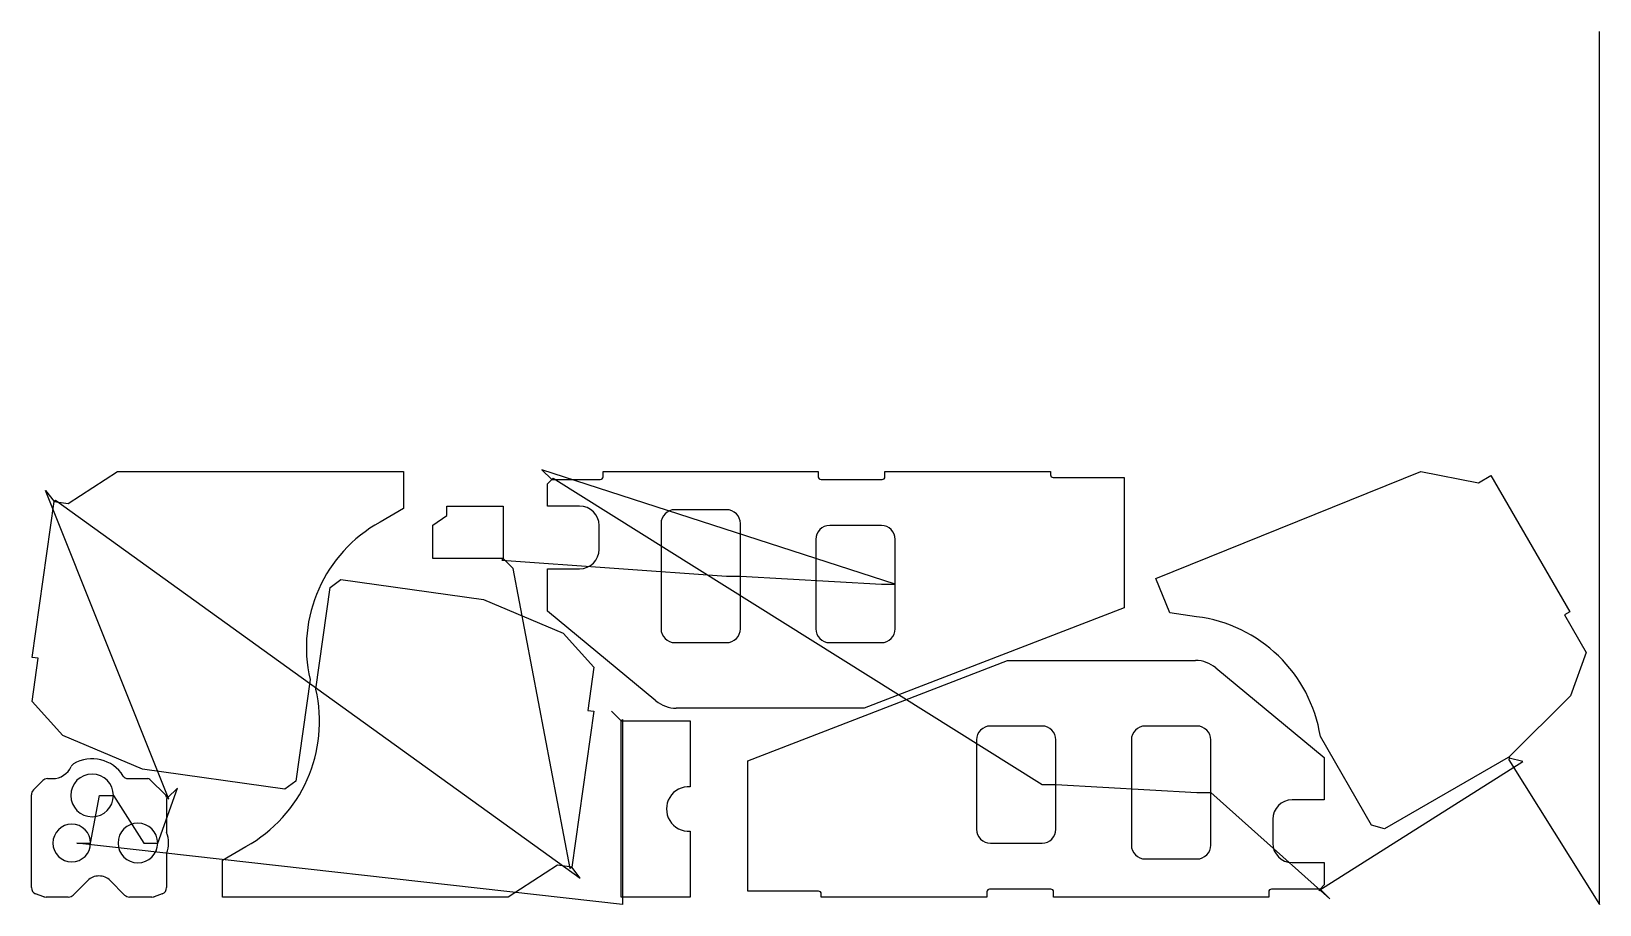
# Model space of a CAD drawing. Header units: metres. Extents: x 19 to 3970, y 0 to 2200.
import ezdxf

# ---------------------------------------------------------------- set-up
doc = ezdxf.new("R2010")
doc.units = ezdxf.units.M

msp = doc.modelspace()

# ---------------------------------------------------------------- linework, layer by layer
at = {"layer": 'TOOL_0'}
for p, q in [((3969.57, 2198.998), (3969.57, 2199.998)), ((3969.57, 0.998), (3969.57, 2198.998)), ((111.927, 1010.512), (236.269, 1090.999)), ((236.269, 1090.999), (956.151, 1090.999)), ((956.151, 1090.999), (956.151, 997.632)), ((2195.143, 807.499), (1304.98, 1095.748)), ((1304.98, 1095.748), (1329.729, 1070.999)), ((1319.143, 1060.413), (1329.729, 1070.999)), ((1329.729, 1070.999), (1333.265, 1074.535)), ((1329.729, 1070.999), (1452.143, 1070.999)), ((1333.265, 1074.535), (2564.977, 302.499)), ((1459.143, 1077.999), (1459.143, 1090.999)), ((1459.143, 1090.999), (2001.143, 1090.999)), ((2001.143, 1090.999), (2001.143, 1077.999)), ((2008.143, 1070.999), (2162.143, 1070.999)), ((2169.143, 1077.999), (2169.143, 1090.999)), ((2169.143, 1090.999), (2586.143, 1090.999)), ((2586.143, 1090.999), (2586.143, 1082.999)), ((2593.143, 1075.999), (2771.643, 1075.999)), ((2771.643, 1075.999), (2771.643, 747.506)), ((2851.633, 821.378), (3519.095, 1091.052)), ((3519.095, 1091.052), (3664.534, 1063.005)), ((3664.534, 1063.005), (3695.89, 1081.108)), ((3695.89, 1081.108), (3894.141, 737.729)), ((365.635, 265.429), (55.01, 1043.503)), ((55.01, 1043.503), (76.073, 1015.551)), ((1319.143, 1003.999), (1319.143, 1060.413)), ((20.892, 622.908), (76.074, 1015.549)), ((76.073, 1015.551), (111.927, 1010.512)), ((76.074, 1015.549), (80.067, 1018.558)), ((80.067, 1018.558), (1401.641, 66.495)), ((956.151, 997.632), (897.296, 963.652)), ((1065.676, 980.709), (1065.676, 1003.586)), ((1065.676, 1003.586), (1207.676, 1003.586)), ((1207.676, 1003.586), (1207.676, 871.586)), ((1400.143, 1003.999), (1319.143, 1003.999)), ((1770.143, 994.999), (1640.143, 994.999)), ((1030.676, 956.202), (1065.676, 980.709)), ((1030.676, 871.586), (1030.676, 956.202)), ((1449.143, 894.999), (1449.143, 954.999)), ((1605.143, 959.999), (1605.143, 694.999)), ((1805.143, 827.499), (1805.143, 959.999)), ((2160.143, 954.999), (2030.143, 954.999)), ((1995.143, 919.999), (1995.143, 694.999)), ((2195.143, 807.499), (2195.143, 919.999)), ((1207.676, 871.586), (1030.676, 871.586)), ((1207.676, 871.586), (1204.14, 868.05)), ((1232.425, 846.837), (1207.676, 871.586)), ((1204.14, 868.05), (1770.143, 827.499)), ((1376.585, 91.439), (1232.425, 846.837)), ((1319.143, 739.529), (1319.143, 845.999)), ((1319.143, 845.999), (1400.143, 845.999)), ((735.73, 543.004), (771.696, 798.918)), ((771.696, 798.918), (798.734, 819.293)), ((798.734, 819.293), (1157.773, 768.834)), ((1770.143, 827.499), (1805.143, 827.499)), ((1805.143, 694.999), (1805.143, 827.499)), ((1805.143, 827.499), (2160.143, 807.499)), ((2160.143, 807.499), (2195.143, 807.499)), ((2195.143, 694.999), (2195.143, 807.499)), ((2886.609, 734.809), (2851.633, 821.378)), ((1157.773, 768.834), (1358.405, 683.801)), ((1592.421, 513.368), (1319.143, 739.529)), ((2771.643, 747.506), (2116.996, 494.999)), ((2953.908, 725.351), (2886.609, 734.809)), ((3894.141, 737.729), (3880.718, 729.979)), ((3880.718, 729.979), (3935.613, 634.899)), ((1358.405, 683.801), (1435.691, 597.966)), ((1640.143, 659.999), (1770.143, 659.999)), ((2030.143, 659.999), (2160.143, 659.999)), ((3935.613, 634.899), (3896.109, 526.363)), ((36.241, 620.751), (20.892, 622.908)), ((20.961, 512.031), (36.241, 620.751)), ((1435.691, 597.966), (1420.411, 489.246)), ((1823.477, 362.492), (2478.124, 614.999)), ((2478.124, 614.999), (2951.693, 614.999)), ((3002.698, 596.631), (3275.976, 370.47)), ((720.922, 566.992), (684.956, 311.079)), ((3896.109, 526.363), (3741.941, 372.363)), ((98.247, 426.196), (20.961, 512.031)), ((1435.76, 487.089), (1380.578, 94.448)), ((1420.411, 489.246), (1435.76, 487.089)), ((1480.182, 487.75), (1504.931, 463.001)), ((2116.996, 494.999), (1643.427, 494.999)), ((1504.931, 463.001), (1508.467, 466.537)), ((1504.931, 463.001), (1678.931, 463.001)), ((1504.931, 19.001), (1504.931, 463.001)), ((1508.467, 466.537), (1508.467, 0)), ((1678.931, 463.001), (1678.931, 296.858)), ((2564.977, 449.999), (2434.977, 449.999)), ((2954.977, 449.999), (2824.977, 449.999)), ((298.879, 341.163), (98.247, 426.196)), ((2399.977, 414.999), (2399.977, 189.999)), ((2599.977, 302.499), (2599.977, 414.999)), ((2789.977, 414.999), (2789.977, 149.999)), ((2989.977, 282.499), (2989.977, 414.999)), ((3395.246, 199.842), (3266.032, 423.646)), ((1823.477, 33.999), (1823.477, 362.492)), ((3261.854, 35.464), (3775.748, 360.304)), ((3275.976, 370.47), (3275.976, 264)), ((3739.342, 370.864), (3427.948, 191.08)), ((3741.941, 369.362), (3739.342, 370.864)), ((3741.942, 369.361), (3740.648, 364.531)), ((3740.648, 364.531), (3969.57, -0.002)), ((3741.941, 372.363), (3741.942, 369.361)), ((3775.748, 360.304), (3741.941, 369.362)), ((59.463, 317.5), (72.25, 317.5)), ((261.949, 317.5), (312.464, 317.5)), ((657.918, 290.704), (298.879, 341.163)), ((19.001, 42.764), (19.001, 276.622)), ((24.053, 288.82), (47.973, 312.74)), ((317.591, 315.377), (357.376, 275.592)), ((337.251, 155.25), (386.85, 293.713)), ((386.85, 293.713), (362.101, 268.965)), ((684.956, 311.079), (657.918, 290.704)), ((2564.977, 302.499), (2599.977, 302.499)), ((2599.977, 189.999), (2599.977, 302.499)), ((2599.977, 302.499), (2954.977, 282.499)), ((2954.977, 282.499), (2989.977, 282.499)), ((2989.977, 149.999), (2989.977, 282.499)), ((2989.977, 282.499), (3290.14, 14.25)), ((168.251, 155.25), (190.701, 275.25)), ((190.701, 275.25), (225.701, 275.25)), ((225.701, 275.25), (302.251, 155.25)), ((359.499, 270.465), (362.099, 268.965)), ((362.101, 268.965), (359.501, 267.465)), ((359.501, 267.465), (359.501, 183.313)), ((362.099, 268.965), (365.635, 265.429)), ((3275.976, 264), (3194.976, 264)), ((3145.976, 215), (3145.976, 155)), ((3427.948, 191.08), (3395.246, 199.842)), ((1678.931, 185.144), (1678.931, 19.001)), ((1508.467, 0), (133.251, 155.25)), ((133.251, 155.25), (168.251, 155.25)), ((302.251, 155.25), (337.251, 155.25)), ((359.5, 127.054), (359.5, 42.764)), ((500.5, 112.366), (559.355, 146.346)), ((2434.977, 154.999), (2564.977, 154.999)), ((500.5, 18.999), (500.5, 112.366)), ((1344.724, 99.486), (1220.382, 18.999)), ((1380.578, 94.447), (1344.724, 99.486)), ((1380.578, 94.448), (1376.585, 91.439)), ((1401.641, 66.495), (1380.578, 94.447)), ((2824.977, 114.999), (2954.977, 114.999)), ((3194.976, 106), (3275.976, 106)), ((3275.976, 106), (3275.976, 49.586)), ((160.966, 60.551), (124.687, 24.272)), ((253.814, 24.272), (217.535, 60.551)), ((3275.976, 49.586), (3265.39, 39)), ((50.338, 19.98), (29.693, 27.494)), ((111.959, 19), (55.896, 19)), ((322.605, 19), (266.542, 19)), ((348.808, 27.494), (328.163, 19.98)), ((1220.382, 18.999), (500.5, 18.999)), ((1678.931, 19.001), (1504.931, 19.001)), ((2001.977, 33.999), (1823.477, 33.999)), ((2008.977, 18.999), (2008.977, 26.999)), ((2425.977, 18.999), (2008.977, 18.999)), ((2425.977, 31.999), (2425.977, 18.999)), ((2586.977, 38.999), (2432.977, 38.999)), ((2593.977, 18.999), (2593.977, 31.999)), ((3135.977, 18.999), (2593.977, 18.999)), ((3135.977, 31.999), (3135.977, 18.999)), ((3265.391, 38.999), (3142.977, 38.999)), ((3265.39, 39), (3261.854, 35.464)), ((3290.14, 14.25), (3265.391, 38.999)), ((3969.57, -0.002), (3969.57, 0.998)), ((3969.57, 0.998), (3969.57, -0.002)), ((3969.57, -0.002), (3969.57, 0.998)), ((3969.57, -0.002), (3969.57, -0.002))]:
    msp.add_line(p, q, dxfattribs=at)
for centre, radius, start, end in [((1452.143, 1077.999), 7, 270, 0), ((2008.143, 1077.999), 7, 180, 270), ((2162.143, 1077.999), 7, 270, 0), ((2593.143, 1082.999), 7, 180, 270), ((1400.143, 954.999), 49, 0, 90), ((1640.143, 959.999), 35, 90, 180), ((1770.143, 959.999), 35, 0, 90), ((1072.446, 648.229), 360.79, 119.042804, 193.012579), ((2030.143, 919.999), 35, 90, 180), ((2160.143, 919.999), 35, 0, 90), ((1400.143, 894.999), 49, 270, 0), ((2909.672, 367.284), 360.79, 8.987471, 82.9573), ((1640.143, 694.999), 35, 180, 270), ((1770.143, 694.999), 35, 270, 0), ((2030.143, 694.999), 35, 180, 270), ((2160.143, 694.999), 35, 270, 0), ((2951.693, 534.999), 80, 50.389749, 90), ((384.205, 461.769), 360.79, 299.042804, 13.012233), ((1643.427, 574.999), 80, 230.388741, 270), ((2434.977, 414.999), 35, 90, 180), ((2564.977, 414.999), 35, 0, 90), ((2824.977, 414.999), 35, 90, 180), ((2954.977, 414.999), 35, 0, 90), ((172.014, 275.329), 92.153, 31.870345, 120.812877), ((59.463, 301.25), 16.249, 90, 135), ((72.25, 369.25), 51.75, 270, 335.648775), ((171.951, 275.25), 53.75, 0, 180), ((134.306, 341.126), 16.382, 125.42871, 155.528257), ((261.987, 331.318), 13.818, 212.047578, 269.842435), ((312.417, 310.137), 7.363, 45.363114, 89.634271), ((36.363, 276.575), 17.362, 135.151668, 179.844897), ((1674.931, 241.001), 56, 85.903959, 274.096041), ((171.951, 275.25), 53.75, 180, 0), ((352.136, 270.418), 7.364, 0.365729, 44.636886), ((3194.976, 215), 49, 90, 180), ((120.751, 155.25), 47.5, 0, 180), ((287.251, 155.25), 50, 0, 180), ((363.501, 183.313), 4, 180, 200.210712), ((287.088, 155.25), 77.403, 339.929303, 20.163663), ((2434.977, 189.999), 35, 180, 270), ((2564.977, 189.999), 35, 270, 0), ((120.751, 155.25), 47.5, 180, 0), ((287.251, 155.25), 50, 180, 0), ((364.25, 127.054), 4.75, 159.890124, 180), ((2824.977, 149.999), 35, 180, 270), ((2954.977, 149.999), 35, 270, 0), ((3194.976, 155), 49, 180, 270), ((35.295, 42.795), 16.294, 180.109007, 249.891318), ((189.251, 32.267), 40, 45, 135.001013), ((343.206, 42.795), 16.294, 290.108682, 359.890993), ((55.896, 35.25), 16.25, 249.999422, 270), ((111.911, 37.117), 18.117, 270.151802, 314.845697), ((266.591, 37.117), 18.117, 225.152061, 269.845036), ((322.605, 35.25), 16.25, 270, 290.000578), ((2001.977, 26.999), 7, 0, 90), ((2432.977, 31.999), 7, 90, 180), ((2586.977, 31.999), 7, 0, 90), ((3142.977, 31.999), 7, 90, 180)]:
    msp.add_arc(centre, radius, start, end, dxfattribs=at)

doc.saveas('drawing.dxf')
